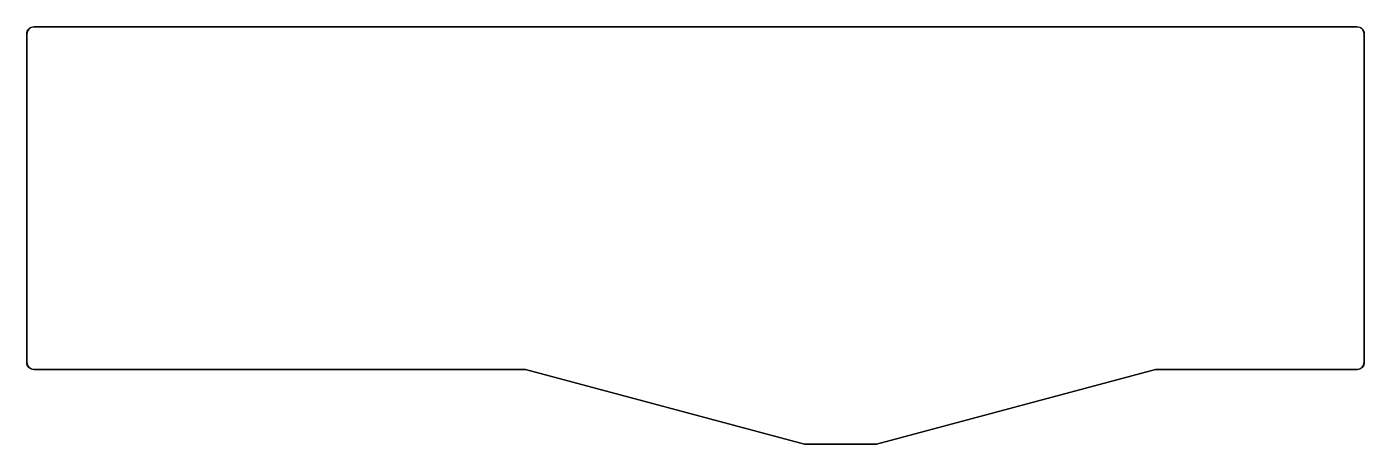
# Model space of a CAD drawing. Extents: x -666 to -201, y -200 to -55.
import ezdxf

# ---------------------------------------------------------------- set-up
doc = ezdxf.new("R2010")
doc.units = 0
doc.layers.add('BLACK', color=7, linetype='CONTINUOUS')

msp = doc.modelspace()

# ---------------------------------------------------------------- linework, layer by layer
at = {"layer": 'BLACK', "linetype": 'CONTINUOUS'}
for p, q in [((-665.539, -55.9139), (-665.231, -55.5358)), ((-665.193, -55.5693), (-665.499, -55.9436)), ((-665.231, -55.5358), (-665.231, -55.5358)), ((-665.231, -55.5358), (-665.23, -55.5358)), ((-665.23, -55.5355), (-665.229, -55.534)), ((-665.23, -55.5358), (-665.23, -55.5355)), ((-665.229, -55.534), (-665.227, -55.5324)), ((-665.227, -55.5324), (-664.851, -55.2213)), ((-664.821, -55.2614), (-665.193, -55.5693)), ((-664.851, -55.2211), (-664.849, -55.2199)), ((-664.851, -55.2213), (-664.851, -55.2211)), ((-664.851, -55.2213), (-664.851, -55.2213)), ((-664.851, -55.2213), (-664.851, -55.2213)), ((-664.849, -55.2199), (-664.847, -55.2186)), ((-664.847, -55.2186), (-664.418, -54.9866)), ((-664.396, -55.0317), (-664.821, -55.2614)), ((-664.418, -54.9864), (-664.415, -54.9855)), ((-664.418, -54.9866), (-664.418, -54.9864)), ((-664.415, -54.9855), (-664.413, -54.9847)), ((-664.413, -54.9847), (-663.947, -54.8404)), ((-663.935, -54.8889), (-664.396, -55.0317)), ((-663.947, -54.8403), (-663.945, -54.8399)), ((-663.947, -54.8404), (-663.947, -54.8403)), ((-663.945, -54.8399), (-663.943, -54.8394)), ((-663.943, -54.8394), (-663.457, -54.7884)), ((-663.453, -54.8383), (-663.935, -54.8889)), ((-663.457, -54.7884), (-663.457, -54.7884)), ((-663.457, -54.7884), (-663.456, -54.7884)), ((-663.456, -54.7884), (-663.455, -54.7883)), ((-663.455, -54.7883), (-663.438, -54.7882)), ((-663.437, -54.8382), (-663.453, -54.8383)), ((-663.438, -54.7882), (-663.438, -54.7882)), ((-663.438, -54.7882), (-663.438, -54.7882)), ((-663.438, -54.7882), (-663.437, -54.7882)), ((-663.437, -54.7882), (-203.895, -54.7819)), ((-663.437, -54.7882), (-663.437, -54.7882)), ((-203.898, -54.8319), (-663.437, -54.8382)), ((-203.415, -54.8805), (-203.898, -54.8319)), ((-203.895, -54.7819), (-203.894, -54.782)), ((-203.894, -54.782), (-203.894, -54.782)), ((-203.894, -54.782), (-203.894, -54.782)), ((-203.894, -54.782), (-203.892, -54.7822)), ((-203.892, -54.7822), (-203.892, -54.7822)), ((-203.892, -54.7822), (-203.407, -54.831)), ((-202.952, -55.0216), (-203.415, -54.8805)), ((-203.407, -54.831), (-203.407, -54.831)), ((-203.407, -54.831), (-203.407, -54.831)), ((-203.407, -54.831), (-203.407, -54.831)), ((-203.407, -54.831), (-203.405, -54.8315)), ((-203.405, -54.8315), (-203.403, -54.8319)), ((-203.403, -54.8319), (-202.935, -54.9745)), ((-202.525, -55.25), (-202.952, -55.0216)), ((-202.935, -54.9745), (-202.935, -54.9745)), ((-202.935, -54.9745), (-202.935, -54.9745)), ((-202.935, -54.9745), (-202.934, -54.9746)), ((-202.934, -54.9746), (-202.932, -54.9755)), ((-202.932, -54.9755), (-202.93, -54.9764)), ((-202.93, -54.9764), (-202.499, -55.2071)), ((-202.15, -55.557), (-202.525, -55.25)), ((-202.499, -55.2071), (-202.499, -55.2073)), ((-202.499, -55.2073), (-202.497, -55.2086)), ((-202.497, -55.2086), (-202.495, -55.2098)), ((-202.495, -55.2098), (-202.117, -55.5199)), ((-201.842, -55.9309), (-202.15, -55.557)), ((-202.117, -55.5199), (-202.116, -55.5201)), ((-202.116, -55.5201), (-202.115, -55.5218)), ((-202.115, -55.5218), (-202.113, -55.5234)), ((-202.113, -55.5234), (-201.802, -55.9011)), ((-665.962, -57.3108), (-665.914, -56.8252)), ((-665.962, -57.312), (-665.962, -57.3108)), ((-665.962, -57.3108), (-665.962, -57.3108)), ((-665.962, -171.388), (-665.962, -57.312)), ((-665.914, -56.8204), (-665.772, -56.3533)), ((-665.914, -56.8226), (-665.914, -56.8204)), ((-665.914, -56.8248), (-665.914, -56.8226)), ((-665.914, -56.8252), (-665.914, -56.8248)), ((-665.865, -56.8325), (-665.912, -57.3144)), ((-665.912, -57.3144), (-665.912, -171.388)), ((-665.725, -56.3701), (-665.865, -56.8325)), ((-665.772, -56.3509), (-665.771, -56.3488)), ((-665.772, -56.353), (-665.772, -56.3509)), ((-665.772, -56.3533), (-665.772, -56.353)), ((-665.771, -56.3488), (-665.542, -55.918)), ((-665.499, -55.9436), (-665.725, -56.3701)), ((-665.542, -55.918), (-665.541, -55.9177)), ((-665.542, -55.918), (-665.542, -55.918)), ((-665.542, -55.918), (-665.542, -55.918)), ((-665.541, -55.9177), (-665.54, -55.9158)), ((-665.54, -55.9158), (-665.539, -55.9139)), ((-201.613, -56.3575), (-201.842, -55.9309)), ((-201.802, -55.9011), (-201.802, -55.9013)), ((-201.802, -55.9013), (-201.801, -55.9033)), ((-201.801, -55.9033), (-201.8, -55.9051)), ((-201.8, -55.9051), (-201.568, -56.336)), ((-201.471, -56.8205), (-201.613, -56.3575)), ((-201.568, -56.336), (-201.568, -56.3363)), ((-201.568, -56.3363), (-201.567, -56.3384)), ((-201.567, -56.3384), (-201.566, -56.3405)), ((-201.566, -56.3405), (-201.423, -56.8081)), ((-201.422, -57.3034), (-201.471, -56.8205)), ((-201.423, -56.8081), (-201.423, -56.8085)), ((-201.423, -56.8085), (-201.422, -56.8107)), ((-201.422, -56.8107), (-201.422, -56.8129)), ((-201.422, -56.8129), (-201.372, -57.2995)), ((-201.422, -57.3131), (-201.422, -57.3034)), ((-201.422, -171.387), (-201.422, -57.3131)), ((-201.372, -57.2995), (-201.372, -57.2999)), ((-201.372, -57.2999), (-201.372, -57.3009)), ((-201.372, -57.3009), (-201.372, -57.302)), ((-201.372, -57.302), (-201.372, -57.312)), ((-201.372, -57.312), (-201.372, -57.312)), ((-201.372, -57.312), (-201.372, -171.39)), ((-665.962, -171.389), (-665.962, -171.388)), ((-665.962, -171.388), (-665.962, -171.388)), ((-665.962, -171.39), (-665.962, -171.389)), ((-665.962, -171.406), (-665.962, -171.39)), ((-665.962, -171.39), (-665.962, -171.39)), ((-665.962, -171.407), (-665.962, -171.406)), ((-665.962, -171.408), (-665.962, -171.407)), ((-665.911, -171.894), (-665.962, -171.408)), ((-665.962, -171.408), (-665.962, -171.408)), ((-665.912, -171.388), (-665.912, -171.405)), ((-665.912, -171.405), (-665.862, -171.886)), ((-665.911, -171.896), (-665.911, -171.894)), ((-665.91, -171.898), (-665.911, -171.896)), ((-665.766, -172.365), (-665.91, -171.898)), ((-665.91, -171.898), (-665.91, -171.898)), ((-665.862, -171.886), (-665.719, -172.347)), ((-201.608, -172.332), (-201.469, -171.869)), ((-201.42, -171.881), (-201.561, -172.348)), ((-201.469, -171.869), (-201.422, -171.387)), ((-201.419, -171.877), (-201.42, -171.879)), ((-201.42, -171.879), (-201.42, -171.881)), ((-201.372, -171.391), (-201.419, -171.876)), ((-201.419, -171.876), (-201.419, -171.877)), ((-201.372, -171.39), (-201.372, -171.391)), ((-201.372, -171.391), (-201.372, -171.391)), ((-665.765, -172.367), (-665.766, -172.365)), ((-665.764, -172.369), (-665.765, -172.367)), ((-665.532, -172.798), (-665.764, -172.369)), ((-665.764, -172.369), (-665.764, -172.369)), ((-665.719, -172.347), (-665.489, -172.772)), ((-665.531, -172.8), (-665.532, -172.798)), ((-665.529, -172.802), (-665.531, -172.8)), ((-665.218, -173.178), (-665.529, -172.802)), ((-665.529, -172.802), (-665.529, -172.802)), ((-665.489, -172.772), (-665.181, -173.144)), ((-665.216, -173.18), (-665.218, -173.178)), ((-665.215, -173.181), (-665.216, -173.18)), ((-665.215, -173.182), (-665.215, -173.181)), ((-664.836, -173.49), (-665.215, -173.182)), ((-665.181, -173.144), (-664.807, -173.45)), ((-664.835, -173.491), (-664.836, -173.49)), ((-664.833, -173.493), (-664.835, -173.491)), ((-664.832, -173.493), (-664.833, -173.493)), ((-664.402, -173.722), (-664.832, -173.493)), ((-664.807, -173.45), (-664.38, -173.677)), ((-664.4, -173.723), (-664.402, -173.722)), ((-664.397, -173.724), (-664.4, -173.723)), ((-663.93, -173.865), (-664.397, -173.724)), ((-664.397, -173.724), (-664.397, -173.724)), ((-664.38, -173.677), (-663.918, -173.816)), ((-663.928, -173.865), (-663.93, -173.865)), ((-663.926, -173.866), (-663.928, -173.865)), ((-663.925, -173.866), (-663.926, -173.866)), ((-663.44, -173.913), (-663.925, -173.866)), ((-663.918, -173.816), (-663.436, -173.863)), ((-663.438, -173.913), (-663.44, -173.913)), ((-663.44, -173.913), (-663.44, -173.913)), ((-492.687, -173.913), (-663.438, -173.913)), ((-663.436, -173.863), (-492.684, -173.863)), ((-395.79, -199.897), (-492.687, -173.913)), ((-492.684, -173.863), (-492.682, -173.863)), ((-492.682, -173.863), (-492.681, -173.864)), ((-492.681, -173.864), (-492.679, -173.864)), ((-492.679, -173.864), (-492.677, -173.864)), ((-492.677, -173.864), (-395.78, -199.848)), ((-370.818, -199.848), (-273.895, -173.864)), ((-273.885, -173.913), (-370.808, -199.897)), ((-273.895, -173.864), (-273.893, -173.864)), ((-273.893, -173.864), (-273.891, -173.864)), ((-273.891, -173.864), (-273.89, -173.863)), ((-273.89, -173.863), (-273.888, -173.863)), ((-273.888, -173.863), (-203.897, -173.863)), ((-203.895, -173.913), (-273.885, -173.913)), ((-203.897, -173.863), (-203.88, -173.863)), ((-203.879, -173.913), (-203.895, -173.913)), ((-203.895, -173.913), (-203.895, -173.913)), ((-203.88, -173.863), (-203.399, -173.813)), ((-203.878, -173.913), (-203.879, -173.913)), ((-203.877, -173.913), (-203.878, -173.913)), ((-203.391, -173.862), (-203.877, -173.913)), ((-203.877, -173.913), (-203.877, -173.913)), ((-203.399, -173.813), (-202.938, -173.67)), ((-203.389, -173.862), (-203.391, -173.862)), ((-203.387, -173.861), (-203.389, -173.862)), ((-202.92, -173.717), (-203.387, -173.861)), ((-203.387, -173.861), (-203.387, -173.861)), ((-202.938, -173.67), (-202.513, -173.44)), ((-202.918, -173.716), (-202.92, -173.717)), ((-202.916, -173.715), (-202.918, -173.716)), ((-202.487, -173.483), (-202.916, -173.715)), ((-202.916, -173.715), (-202.916, -173.715)), ((-202.513, -173.44), (-202.141, -173.132)), ((-202.485, -173.482), (-202.487, -173.483)), ((-202.483, -173.48), (-202.485, -173.482)), ((-202.107, -173.169), (-202.483, -173.48)), ((-202.483, -173.48), (-202.483, -173.48)), ((-202.141, -173.132), (-201.835, -172.758)), ((-202.105, -173.168), (-202.107, -173.169)), ((-202.104, -173.166), (-202.105, -173.168)), ((-202.103, -173.166), (-202.104, -173.166)), ((-201.795, -172.788), (-202.103, -173.166)), ((-201.835, -172.758), (-201.608, -172.332)), ((-201.794, -172.786), (-201.795, -172.788)), ((-201.792, -172.784), (-201.794, -172.786)), ((-201.563, -172.353), (-201.792, -172.784)), ((-201.792, -172.784), (-201.792, -172.784)), ((-201.562, -172.351), (-201.563, -172.353)), ((-201.561, -172.349), (-201.562, -172.351)), ((-201.561, -172.348), (-201.561, -172.349)), ((-395.788, -199.897), (-395.79, -199.897)), ((-395.786, -199.897), (-395.788, -199.897)), ((-395.784, -199.898), (-395.786, -199.897)), ((-395.782, -199.898), (-395.784, -199.898)), ((-370.815, -199.898), (-395.782, -199.898)), ((-395.78, -199.848), (-370.818, -199.848)), ((-370.813, -199.898), (-370.815, -199.898)), ((-370.811, -199.897), (-370.813, -199.898)), ((-370.81, -199.897), (-370.811, -199.897)), ((-370.808, -199.897), (-370.81, -199.897))]:
    msp.add_line(p, q, dxfattribs=at)

doc.saveas('drawing.dxf')
